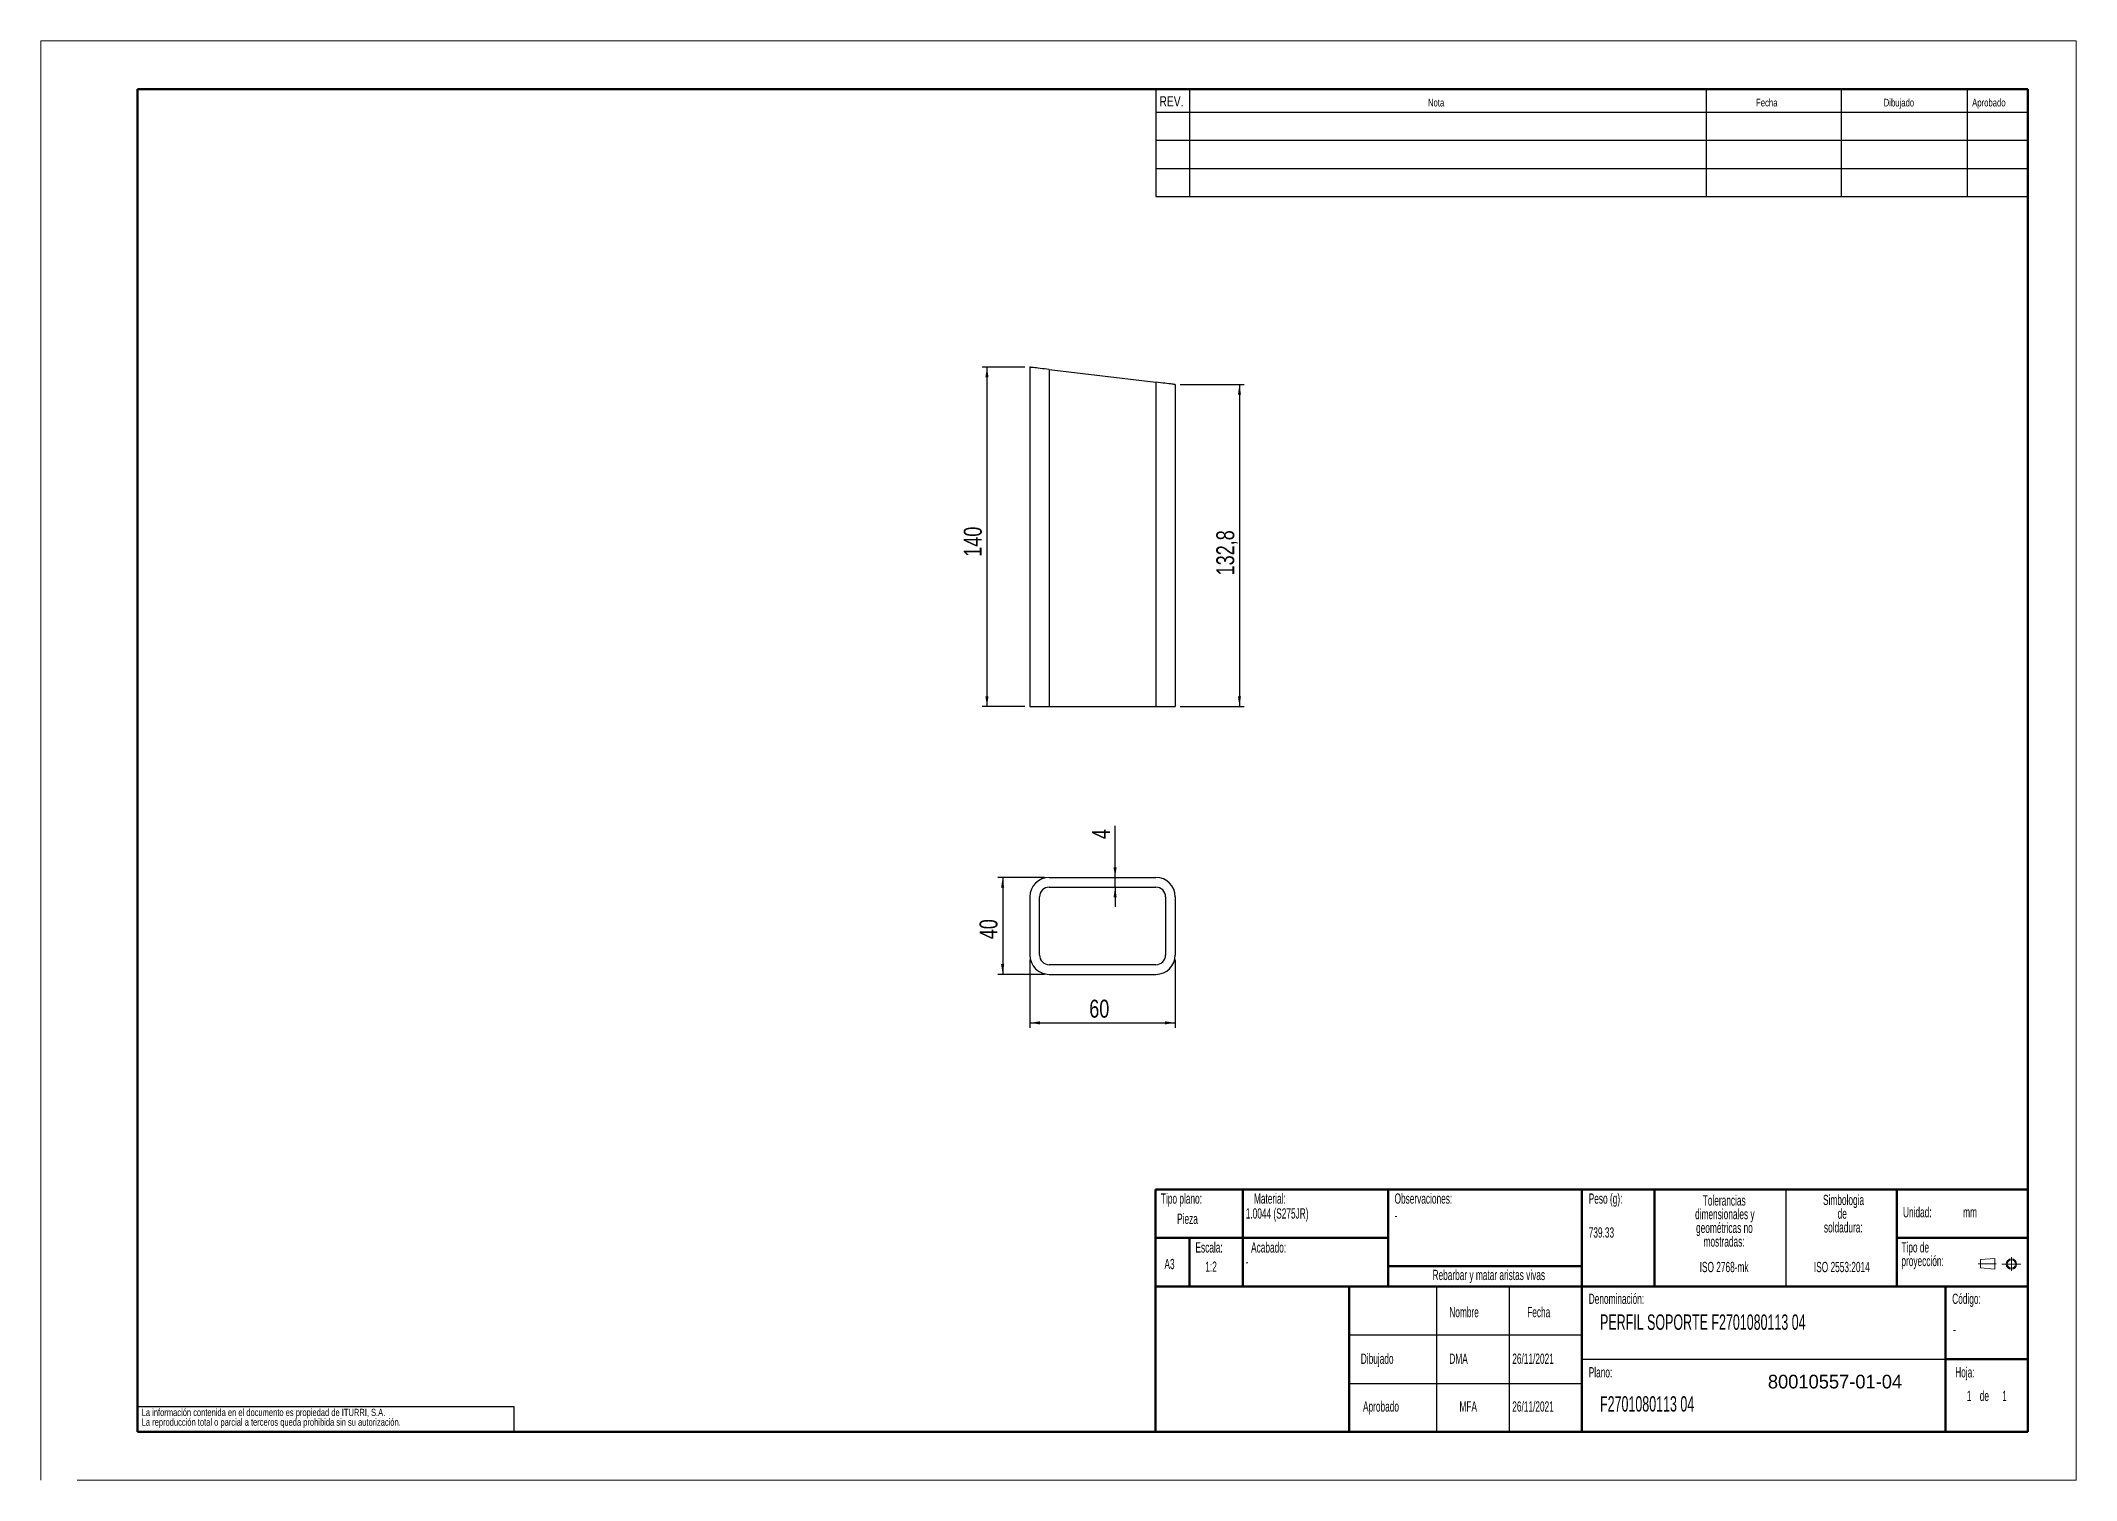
# Model space of a CAD drawing. Header units: millimetres. Extents: x 0 to 2826, y 0 to 813.
# Drawn here: x 0 to 420, y 0 to 297 of the extents above.
import ezdxf

# ---------------------------------------------------------------- set-up
doc = ezdxf.new("R2010")
doc.units = ezdxf.units.MM
doc.linetypes.add('CENTERX2', pattern=[20.32, 12.7, -2.54, 2.54, -2.54])
doc.layers.add('FORMATO', color=7, linetype='Continuous')
doc.layers.add('SLD-0', color=179, linetype='Continuous')
doc.styles.add('SLDTEXTSTYLE0', font='TXT', dxfattribs={"width": 0.605})
doc.styles.add('SLDTEXTSTYLE1', font='TXT', dxfattribs={"width": 0.75})
doc.dimstyles.new('SLDDIMSTYLE0', dxfattribs={"dimtxt": 3.704167, "dimasz": 2.116667, "dimexe": 0, "dimexo": 0.0625, "dimgap": 0.926042, "dimtad": 1, "dimdec": 1, "dimlfac": 2, "dimrnd": 1e-09, "dimzin": 12, "dimdsep": 46, "dimtxsty": 'SLDTEXTSTYLE1', "dimsah": 1, "dimcen": 0.09, "dimadec": 0, "dimazin": 3, "dimtfac": 1, "dimtdec": 1, "dimtofl": 0, "dimtmove": 0, "dimatfit": 3, "dimfxl": 1, "dimfrac": 2, "dimtolj": 1, "dimtzin": 12, "dimarcsym": 0})
doc.dimstyles.new('SLDDIMSTYLE1', dxfattribs={"dimtxt": 3.704167, "dimasz": 2.116667, "dimexe": 0, "dimexo": 0.0625, "dimgap": 0.926042, "dimtad": 1, "dimdec": 1, "dimlfac": 2, "dimrnd": 1e-09, "dimzin": 12, "dimdsep": 46, "dimtxsty": 'SLDTEXTSTYLE1', "dimsah": 1, "dimcen": 0.09, "dimadec": 0, "dimazin": 3, "dimtfac": 1, "dimtdec": 1, "dimtmove": 0, "dimatfit": 0, "dimfxl": 1, "dimfrac": 2, "dimtolj": 1, "dimtzin": 12, "dimarcsym": 0})

# ---------------------------------------------------------------- blocks, each defined once
blk = doc.blocks.new('Bloque3')
at = {"color": 7, "linetype": 'CENTERX2', "lineweight": 18}
for p, q in [((397.92, 130.06), (394.8, 130.06)), ((398.88, 130.02), (402.16, 130.02)), ((400.52, 128.85), (400.52, 131.19))]:
    blk.add_line(p, q, dxfattribs=at)
at = {"color": 7, "linetype": 'Continuous', "lineweight": 18}
for p, q in [((397.68, 130.95), (395.23, 130.77)), ((395.23, 130.77), (395.23, 129.34)), ((397.68, 130.95), (397.68, 129.16)), ((397.68, 129.16), (395.23, 129.34))]:
    blk.add_line(p, q, dxfattribs=at)
for radius in [0.892, 0.713]:
    blk.add_circle((400.52, 130.02), radius, dxfattribs=at)
blk = doc.blocks.new('SW_NOTE_0')
at = {"layer": 'SLD-0', "color": 0, "attachment_point": 2, "style": 'SLDTEXTSTYLE0'}
for s, insert, char_height in [('dimensionales y', (7.54, -0.09), 2.1167), ('Tolerancias', (7.41, 2.73), 2.1167), ('geométricas no', (7.46, -2.92), 2.1167), ('mostradas:', (7.38, -5.74), 2.117)]:
    blk.add_mtext(s, dxfattribs=dict(at, insert=insert, char_height=char_height))
blk = doc.blocks.new('SW_NOTE_0_1')
at = {"layer": 'SLD-0', "color": 0, "attachment_point": 1, "style": 'SLDTEXTSTYLE0'}
for s, insert, char_height in [('Tipo de', (0, 2.73), 2.117), ('proyección:', (0, -0.09), 2.1167)]:
    blk.add_mtext(s, dxfattribs=dict(at, insert=insert, char_height=char_height))
blk = doc.blocks.new('SW_NOTE_0_2')
at = {"layer": 'SLD-0', "color": 0, "char_height": 2.117, "attachment_point": 2, "style": 'SLDTEXTSTYLE0'}
for s, insert in [('Simbologia', (7.11, 2.73)), ('de', (6.84, -0.09)), ('soldadura:', (7.06, -2.92))]:
    blk.add_mtext(s, dxfattribs=dict(at, insert=insert))
blk = doc.blocks.new('SW_NOTE_0_3')
at = {"layer": 'SLD-0', "color": 0, "char_height": 1.5, "attachment_point": 1, "style": 'SLDTEXTSTYLE1'}
for s, insert in [('La información contenida en el documento es propiedad de ITURRI, S.A.', (0, 1.93)), ('La reproducción total o parcial a terceros queda prohibida sin su autorización.', (0, -0.07))]:
    blk.add_mtext(s, dxfattribs=dict(at, insert=insert))
blk = doc.blocks.new('SW_NOTE_0_4')
at = {"layer": 'SLD-0', "color": 0, "attachment_point": 2, "style": 'SLDTEXTSTYLE0'}
for s, insert, char_height in [('dimensionales y', (7.54, -0.09), 2.1167), ('Tolerancias', (7.41, 2.73), 2.1167), ('geométricas no', (7.46, -2.92), 2.1167), ('mostradas:', (7.38, -5.74), 2.117)]:
    blk.add_mtext(s, dxfattribs=dict(at, insert=insert, char_height=char_height))
blk = doc.blocks.new('SW_NOTE_0_5')
at = {"layer": 'SLD-0', "color": 0, "attachment_point": 1, "style": 'SLDTEXTSTYLE0'}
for s, insert, char_height in [('Tipo de', (0, 2.73), 2.117), ('proyección:', (0, -0.09), 2.1167)]:
    blk.add_mtext(s, dxfattribs=dict(at, insert=insert, char_height=char_height))
blk = doc.blocks.new('SW_NOTE_0_6')
at = {"layer": 'SLD-0', "color": 0, "char_height": 2.117, "attachment_point": 2, "style": 'SLDTEXTSTYLE0'}
for s, insert in [('Simbologia', (7.11, 2.73)), ('de', (6.84, -0.09)), ('soldadura:', (7.06, -2.92))]:
    blk.add_mtext(s, dxfattribs=dict(at, insert=insert))
blk = doc.blocks.new('SW_NOTE_0_7')
at = {"layer": 'SLD-0', "color": 0, "char_height": 1.5, "attachment_point": 1, "style": 'SLDTEXTSTYLE1'}
for s, insert in [('La información contenida en el documento es propiedad de ITURRI, S.A.', (0, 1.93)), ('La reproducción total o parcial a terceros queda prohibida sin su autorización.', (0, -0.07))]:
    blk.add_mtext(s, dxfattribs=dict(at, insert=insert))
blk = doc.blocks.new('_D')
at = {"layer": 'FORMATO', "color": 7, "transparency": 16777216}
for p, q in [((203.08, 229.64), (194.24, 229.64)), ((195.24, 229.64), (195.24, 159.64)), ((203.08, 159.64), (194.24, 159.64))]:
    blk.add_line(p, q, dxfattribs=at)
for points in [[(195.24, 229.64), (194.91, 227.53), (195.56, 227.53)], [(195.24, 159.64), (195.56, 161.76), (194.91, 161.76)]]:
    blk.add_solid(points, dxfattribs=at)
at = {"layer": 'FORMATO', "color": 7, "transparency": 16777216, "insert": (190.46, 190.54), "char_height": 3.704, "attachment_point": 1, "rotation": 90, "style": 'SLDTEXTSTYLE1'}
blk.add_mtext('140', dxfattribs=at)
blk = doc.blocks.new('_D_1')
at = {"layer": 'FORMATO', "color": 7, "transparency": 16777216}
for p, q in [((235.08, 226.07), (248.34, 226.07)), ((247.34, 226.07), (247.34, 159.64)), ((235.08, 159.64), (248.34, 159.64))]:
    blk.add_line(p, q, dxfattribs=at)
for points in [[(247.34, 226.07), (247.01, 223.95), (247.66, 223.95)], [(247.34, 159.64), (247.66, 161.76), (247.01, 161.76)]]:
    blk.add_solid(points, dxfattribs=at)
at = {"layer": 'FORMATO', "color": 7, "transparency": 16777216, "insert": (242.56, 186.7), "char_height": 3.704, "attachment_point": 1, "rotation": 90, "style": 'SLDTEXTSTYLE1'}
blk.add_mtext('132,8', dxfattribs=at)
blk = doc.blocks.new('_D_2')
at = {"layer": 'FORMATO', "color": 7, "transparency": 16777216}
for p, q in [((204.08, 107.37), (204.08, 93.37)), ((234.08, 107.37), (234.08, 93.37)), ((204.08, 94.37), (234.08, 94.37))]:
    blk.add_line(p, q, dxfattribs=at)
for points in [[(204.08, 94.37), (206.2, 94.05), (206.2, 94.7)], [(234.08, 94.37), (231.97, 94.7), (231.97, 94.05)]]:
    blk.add_solid(points, dxfattribs=at)
at = {"layer": 'FORMATO', "color": 7, "transparency": 16777216, "insert": (216.35, 99.15), "char_height": 3.704, "attachment_point": 1, "style": 'SLDTEXTSTYLE1'}
blk.add_mtext('60', dxfattribs=at)
blk = doc.blocks.new('_D_3')
at = {"layer": 'FORMATO', "color": 7, "transparency": 16777216}
for p, q in [((207.08, 124.37), (197.48, 124.37)), ((198.48, 124.37), (198.48, 104.37)), ((207.08, 104.37), (197.48, 104.37))]:
    blk.add_line(p, q, dxfattribs=at)
for points in [[(198.48, 124.37), (198.15, 122.25), (198.8, 122.25)], [(198.48, 104.37), (198.8, 106.49), (198.15, 106.49)]]:
    blk.add_solid(points, dxfattribs=at)
at = {"layer": 'FORMATO', "color": 7, "transparency": 16777216, "insert": (193.7, 111.63), "char_height": 3.704, "attachment_point": 1, "rotation": 90, "style": 'SLDTEXTSTYLE1'}
blk.add_mtext('40', dxfattribs=at)
blk = doc.blocks.new('_D_4')
at = {"layer": 'FORMATO', "color": 7, "transparency": 16777216}
for p, q in [((221.68, 124.37), (221.68, 135.01)), ((221.68, 122.37), (221.68, 124.37)), ((221.68, 122.37), (221.68, 118.3))]:
    blk.add_line(p, q, dxfattribs=at)
for points in [[(221.68, 124.37), (222, 126.49), (221.35, 126.49)], [(221.68, 122.37), (221.35, 120.25), (222, 120.25)]]:
    blk.add_solid(points, dxfattribs=at)
at = {"layer": 'FORMATO', "color": 7, "transparency": 16777216, "insert": (216.9, 132.28), "char_height": 3.7, "attachment_point": 1, "rotation": 90, "style": 'SLDTEXTSTYLE1'}
blk.add_mtext('4', dxfattribs=at)

msp = doc.modelspace()

# ---------------------------------------------------------------- linework, layer by layer
at = {"color": 7, "linetype": 'Continuous', "lineweight": 18}
for p, q in [((0, 297), (420, 297)), ((0, 297), (0, -0.001)), ((420, 297), (420, 0)), ((7.531, 0), (420, 0))]:
    msp.add_line(p, q, dxfattribs=at)
at = {"color": 7, "linetype": 'Continuous', "lineweight": 50}
for p, q in [((410, 287), (20, 287)), ((20, 10), (20, 287)), ((410, 10), (410, 287)), ((230, 60), (410, 60)), ((230, 60), (230, 10)), ((20, 10), (410, 10))]:
    msp.add_line(p, q, dxfattribs=at)
at = {"color": 7, "linetype": 'Continuous', "lineweight": 25}
for p, q in [((204.084, 229.644), (204.084, 159.644)), ((208.084, 229.167), (208.084, 159.644)), ((208.084, 229.167), (230.084, 226.544)), ((230.084, 226.544), (230.084, 159.644)), ((234.084, 226.067), (234.084, 159.644)), ((204.084, 159.644), (208.084, 159.644)), ((208.084, 159.644), (230.084, 159.644)), ((230.084, 159.644), (234.084, 159.644)), ((208.084, 124.371), (230.084, 124.371)), ((208.084, 122.371), (230.084, 122.371)), ((204.084, 120.371), (204.084, 108.371)), ((206.084, 108.371), (206.084, 120.371)), ((232.084, 120.371), (232.084, 108.371)), ((234.084, 120.371), (234.084, 108.371)), ((230.084, 106.371), (208.084, 106.371)), ((208.084, 104.371), (230.084, 104.371))]:
    msp.add_line(p, q, dxfattribs=at)
at = {"color": 7, "linetype": 'Continuous', "lineweight": 25, "flags": 128}
for points in [[(208.084, 229.167), (207.602, 229.225), (207.127, 229.281), (206.666, 229.336), (206.225, 229.389), (205.812, 229.438), (205.432, 229.483), (205.09, 229.524), (204.792, 229.56), (204.542, 229.589), (204.344, 229.613), (204.2, 229.63), (204.113, 229.641), (204.084, 229.644)], [(234.084, 226.067), (234.055, 226.07), (233.968, 226.081), (233.824, 226.098), (233.626, 226.121), (233.376, 226.151), (233.078, 226.187), (232.737, 226.227), (232.356, 226.273), (231.943, 226.322), (231.503, 226.375), (231.041, 226.43), (230.566, 226.486), (230.084, 226.544)]]:
    msp.add_lwpolyline(points, dxfattribs=at)
at = {"color": 7, "linetype": 'Continuous', "lineweight": 25}
for centre, radius, start, end in [((208.084, 120.371), 4, 90, 180), ((208.084, 120.371), 2, 90, 180), ((230.084, 120.371), 4, 0, 90), ((230.084, 120.371), 2, 0, 90), ((208.084, 108.371), 4, 180, 270), ((208.084, 108.371), 2, 180, 270), ((230.084, 108.371), 4, 270, 0), ((230.084, 108.371), 2, 270, 0)]:
    msp.add_arc(centre, radius, start, end, dxfattribs=at)
at = {"layer": 'FORMATO'}
for p, q in [((230.091, 287), (410, 287)), ((230.091, 287), (230.091, 264.866)), ((237.034, 287), (237.034, 264.866)), ((343.657, 287), (343.657, 264.866)), ((371.462, 287), (371.462, 264.866)), ((397.513, 287), (397.513, 264.866)), ((410, 287), (410, 264.866)), ((230.091, 282.266), (410, 282.266)), ((230.091, 276.466), (410, 276.466)), ((230.091, 270.666), (410, 270.666)), ((230.091, 264.866), (410, 264.866))]:
    msp.add_line(p, q, dxfattribs=at)
at = {"layer": 'SLD-0', "lineweight": 50}
for p, q in [((248, 60), (248, 40)), ((278, 60), (278, 40)), ((318, 60), (318, 40)), ((333, 60), (333, 40)), ((383, 60), (383, 40)), ((230, 50), (248, 50)), ((237, 50), (237, 40)), ((248, 50), (278, 50)), ((383, 50), (410, 50)), ((278, 44.158), (318, 44.158)), ((230, 40), (410, 40)), ((270, 40), (270, 10)), ((318, 40), (318, 10)), ((393, 40), (393, 10)), ((393, 25), (410, 25))]:
    msp.add_line(p, q, dxfattribs=at)
at = {"layer": 'SLD-0'}
for p, q in [((360.082, 60), (360.082, 40)), ((288, 40), (288, 10)), ((303, 40), (303, 10)), ((270, 30), (318, 30)), ((318, 25), (393, 25)), ((270, 20), (318, 20)), ((20.002, 15.245), (97.629, 15.245)), ((97.629, 15.245), (97.629, 10))]:
    msp.add_line(p, q, dxfattribs=at)

# ---------------------------------------------------------------- block references
at = {"color": 7, "linetype": 'Continuous', "xscale": 1.2, "yscale": 1.2, "zscale": 1.2}
msp.add_blockref('Bloque3', (-74.011, -111.408), dxfattribs=at)
msp.add_blockref('Bloque3', (-74.011, -111.408), dxfattribs=at)
at = {"layer": 'SLD-0'}
for name, p in [('SW_NOTE_0', (339.945, 56.056)), ('SW_NOTE_0_4', (339.945, 56.056)), ('SW_NOTE_0_2', (364.873, 56.166)), ('SW_NOTE_0_6', (364.873, 56.166)), ('SW_NOTE_0_1', (383.914, 46.391)), ('SW_NOTE_0_5', (383.914, 46.391)), ('SW_NOTE_0_3', (20.838, 12.819)), ('SW_NOTE_0_7', (20.838, 12.819))]:
    msp.add_blockref(name, p, dxfattribs=at)

# ---------------------------------------------------------------- texts
at = {"insert": (356.367, 21.771), "char_height": 2.82222, "attachment_point": 1}
msp.add_mtext_dynamic_manual_height_columns('80010557-01-04', width=33.35303, gutter_width=14.111, heights=[0], dxfattribs=at)
at = {"layer": 'FORMATO', "attachment_point": 1, "style": 'SLDTEXTSTYLE1'}
for s, insert, char_height in [('REV.', (230.836, 285.552), 2.1167), ('Nota', (286.224, 285.026), 1.5875), ('Fecha', (353.926, 285.026), 1.5875), ('Dibujado', (380.261, 285.026), 1.5875), ('Aprobado', (398.51, 285.026), 1.5875)]:
    msp.add_mtext(s, dxfattribs=dict(at, insert=insert, char_height=char_height))
at = {"layer": 'SLD-0', "style": 'SLDTEXTSTYLE0'}
for s, insert, char_height, attachment_point in [('Tipo plano:', (231.129, 59.181), 2.11667, 1), ('Tipo plano:', (231.129, 59.181), 2.11667, 1), ('Material:', (250.33, 59.181), 2.1167, 1), ('Material:', (250.33, 59.181), 2.1167, 1), ('Observaciones:', (279.339, 59.181), 2.11667, 1), ('Observaciones:', (279.339, 59.181), 2.11667, 1), ('Peso (g):', (319.403, 59.181), 2.1167, 1), ('Peso (g):', (319.403, 59.181), 2.1167, 1), ('Pieza', (234.473, 55.019), 2.1167, 1), ('Pieza', (234.473, 55.019), 2.1167, 1), ('1.0044 (S275JR)', (248.635, 56.106), 2.11667, 1), ('1.0044 (S275JR)', (248.635, 56.106), 2.11667, 1), ('Unidad:', (384.246, 56.371), 2.1167, 1), ('Unidad:', (384.246, 56.371), 2.1167, 1), ('mm', (396.662, 56.371), 2.1167, 1), ('mm', (396.662, 56.371), 2.1167, 1), ('-', (279.339, 55.718), 2.117, 1), ('-', (279.339, 55.718), 2.117, 1), ('739.33', (319.403, 52.181), 2.1167, 1), ('739.33', (319.403, 52.181), 2.1167, 1), ('Escala:', (238.263, 49.101), 2.1167, 1), ('Escala:', (238.263, 49.101), 2.1167, 1), ('Acabado:', (249.738, 49.101), 2.1167, 1), ('Acabado:', (249.738, 49.101), 2.1167, 1), ('A3', (231.859, 45.674), 2.1167, 1), ('A3', (231.859, 45.674), 2.1167, 1), ('1:2', (240.29, 45.135), 2.1167, 1), ('1:2', (240.29, 45.135), 2.1167, 1), ('-', (248.635, 46.176), 2.117, 1), ('-', (248.635, 46.176), 2.117, 1), ('Rebarbar y matar aristas vivas', (298.785, 43.424), 2.11667, 2), ('Rebarbar y matar aristas vivas', (298.785, 43.424), 2.11667, 2), ('ISO 2768-mk', (347.337, 45.06), 2.11667, 2), ('ISO 2768-mk', (347.337, 45.06), 2.11667, 2), ('ISO 2553:2014', (371.625, 45.06), 2.11667, 2), ('ISO 2553:2014', (371.625, 45.06), 2.11667, 2), ('Denominación:', (319.403, 38.514), 2.11667, 1), ('Denominación:', (319.403, 38.514), 2.11667, 1), ('Código:', (394.398, 38.514), 2.1167, 1), ('Código:', (394.398, 38.514), 2.1167, 1), ('Nombre', (290.638, 35.755), 2.1167, 1), ('Nombre', (290.638, 35.755), 2.1167, 1), ('Fecha', (306.708, 35.755), 2.1167, 1), ('Fecha', (306.708, 35.755), 2.1167, 1), ('PERFIL SOPORTE F2701080113 04', (321.739, 34.217), 3.175, 1), ('PERFIL SOPORTE F2701080113 04', (321.739, 34.217), 3.175, 1), ('-', (394.586, 32.193), 2.117, 1), ('-', (394.586, 32.193), 2.117, 1), ('Dibujado', (272.373, 26.14), 2.1167, 1), ('Dibujado', (272.373, 26.14), 2.1167, 1), ('DMA', (290.638, 26.14), 2.1167, 1), ('26/11/2021', (303.629, 26.14), 2.1167, 1), ('Plano:', (319.403, 23.338), 2.1167, 1), ('Plano:', (319.403, 23.338), 2.1167, 1), ('Hoja:', (395.014, 23.338), 2.1167, 1), ('Hoja:', (395.014, 23.338), 2.1167, 1), ('F2701080113 04', (321.739, 17.347), 3.175, 1), ('F2701080113 04', (321.739, 17.347), 3.175, 1), ('1', (397.413, 18.475), 2.117, 1), ('1', (397.413, 18.475), 2.117, 1), ('1', (397.413, 18.475), 2.117, 1), ('1', (397.413, 18.475), 2.117, 1), ('de', (400.078, 18.475), 2.1167, 1), ('de', (400.078, 18.475), 2.1167, 1), ('de', (400.078, 18.475), 2.1167, 1), ('de', (400.078, 18.475), 2.1167, 1), ('1', (404.731, 18.475), 2.117, 1), ('1', (404.731, 18.475), 2.117, 1), ('1', (404.731, 18.475), 2.117, 1), ('1', (404.731, 18.475), 2.117, 1), ('Aprobado', (272.825, 16.282), 2.1167, 1), ('Aprobado', (272.825, 16.282), 2.1167, 1), ('MFA', (292.735, 16.282), 2.1167, 1), ('26/11/2021', (303.629, 16.282), 2.1167, 1)]:
    msp.add_mtext(s, dxfattribs=dict(at, insert=insert, char_height=char_height, attachment_point=attachment_point))

# ---------------------------------------------------------------- dimensions: what is measured, and where the dimension line sits
at = {"layer": 'FORMATO', "color": 7}
for base, p1, p2, dimstyle, picture, middle in [((195.236, 159.644), (204.084, 229.644), (204.084, 159.644), 'SLDDIMSTYLE0', '_D', (195.236, 194.644)), ((247.337, 159.644), (234.084, 226.067), (234.084, 159.644), 'SLDDIMSTYLE0', '_D_1', (247.337, 192.855)), ((221.677, 124.371), (230.084, 122.371), (230.084, 124.371), 'SLDDIMSTYLE1', '_D_4', (221.677, 133.645)), ((198.479, 104.371), (208.084, 124.371), (208.084, 104.371), 'SLDDIMSTYLE0', '_D_3', (198.479, 114.371))]:
    dim = msp.add_linear_dim(base=base, p1=p1, p2=p2, angle=90, dimstyle=dimstyle, dxfattribs=at)
    dim.commit()
    dim.dimension.update_dxf_attribs({"geometry": picture, "text_midpoint": middle, "dimtype": 160})
dim = msp.add_linear_dim(base=(234.084, 94.371), p1=(204.084, 108.371), p2=(234.084, 108.371), dimstyle='SLDDIMSTYLE0', dxfattribs=at)
dim.commit()
dim.dimension.update_dxf_attribs({"geometry": '_D_2', "text_midpoint": (219.084, 94.371), "dimtype": 160})

doc.saveas('drawing.dxf')
